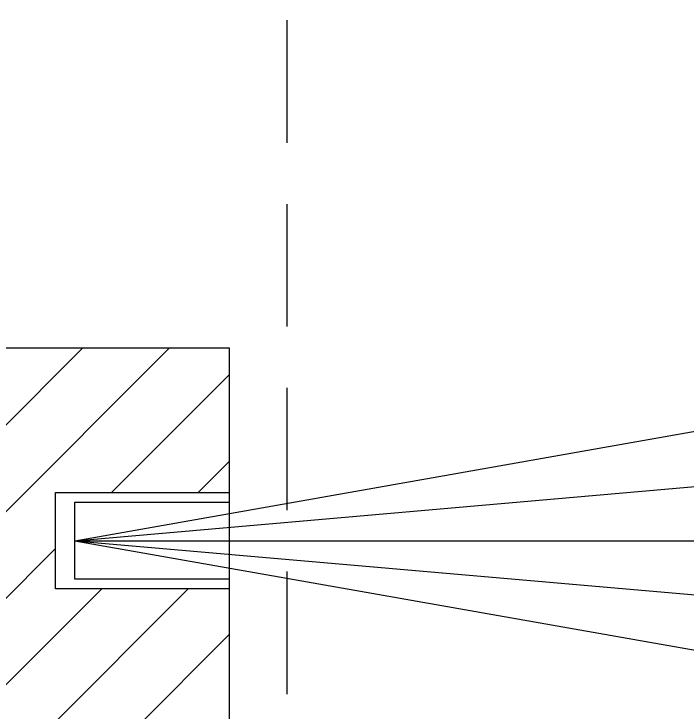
# Model space of a CAD drawing. Header units: millimetres. Extents: x -853320 to 19484, y -510814 to 9708.
# Drawn here: x 13713.69 to 13748.54, y 3766.98 to 3803.12 of the extents above; entities that cross this region are included whole.
import ezdxf

# ---------------------------------------------------------------- set-up
doc = ezdxf.new("R2010")
doc.units = ezdxf.units.MM
doc.linetypes.add('NASCOSTA', pattern=[9.525, 6.35, -3.175])
doc.layers.add('DS_ST_quote 1_50', color=7, linetype='Continuous')
for name, color, linetype, lineweight in [('F_ARREDI', 7, 'Continuous', 5), ('F_MULTI laminato OPACO', 1, 'Continuous', 5), ('F_Proiezioni', 253, 'NASCOSTA', 9), ('F_STRIP-LED', 2, 'Continuous', 5)]:
    doc.layers.add(name, color=color, linetype=linetype, lineweight=lineweight)
doc.styles.add('ARIAL', font='arial.ttf')
doc.dimstyles.new('ISO-100', dxfattribs={"dimtxt": 100, "dimasz": 5, "dimexe": 0.25, "dimexo": 6, "dimgap": 6, "dimtad": 1, "dimtxsty": 'ARIAL', "dimblk": 'ARCHTICK', "dimcen": 2.5, "dimdle": 15, "dimse1": 1, "dimse2": 1, "dimclrd": 256, "dimclre": 256, "dimclrt": 256, "dimadec": 0, "dimazin": 0, "dimtfac": 1, "dimtmove": 0, "dimatfit": 3, "dimldrblk": 'ARCHTICK', "dimfxl": 1, "dimlwd": -1, "dimlwe": -1, "dimarcsym": 0})

# ---------------------------------------------------------------- blocks, each defined once
blk = doc.blocks.new('ARMADIO_camera doppia_pianta')
at = {"layer": 'F_MULTI laminato OPACO', "transparency": 33554508}
h = blk.add_hatch(dxfattribs=at)
h.set_pattern_fill('ANSI31', color=5, angle=180)
h.set_pattern_definition([(225, (747100.5367, 534915.7557), (2.24506403, -2.24506403), [])])
h.paths.add_polyline_path([(27601.114, 3885.16), (27610.114, 3885.16), (27610.114, 3837.66), (27580.114, 3837.66), (27580.114, 3897.66), (27610.114, 3897.66), (27610.114, 3890.16), (27601.114, 3890.16)])
at = {"layer": 'F_MULTI laminato OPACO', "color": 5}
for points in [[(27580.114, 3897.66), (27610.114, 3897.66), (27610.114, 3837.66), (27580.114, 3837.66)], [(27601.114, 3885.16), (27601.114, 3890.16), (27610.114, 3890.16), (27610.114, 3885.16)]]:
    blk.add_lwpolyline(points, close=True, dxfattribs=at)
at = {"layer": 'F_Proiezioni'}
blk.add_lwpolyline([(27613.114, 3860.66), (27613.114, 4310.66, -0.405113), (28083.114, 3860.66)], format="xyb", dxfattribs=at)
at = {"layer": 'F_STRIP-LED'}
for q in [(27667.523, 3899.194), (27701.099, 3896.32), (27710.79, 3887.66), (27701.099, 3879), (27667.523, 3876.127)]:
    blk.add_line((27602.114, 3887.66), q, dxfattribs=at)
blk.add_lwpolyline([(27602.114, 3885.66), (27602.114, 3889.66), (27610.114, 3889.66), (27610.114, 3885.66)], close=True, dxfattribs=at)
blk = doc.blocks.new('_ArchTick')
at = {"color": 0, "linetype": 'ByBlock', "const_width": 0.15}
blk.add_lwpolyline([(-0.5, -0.5), (0.5, 0.5)], dxfattribs=at)
blk = doc.blocks.new('*D146')
at = {"layer": 'Defpoints', "color": 0, "transparency": 16777216}
for p in [(5588.556, 7348.815), (19268.524, 2810.66), (19483.824, 2810.66)]:
    blk.add_point(p, dxfattribs=at)
at = {"layer": 'DS_ST_quote 1_50', "transparency": 16777216}
blk.add_line((19268.524, 7363.815), (19268.524, 2795.66), dxfattribs=at)
at = {"layer": 'DS_ST_quote 1_50', "transparency": 16777216, "xscale": 5, "yscale": 5, "zscale": 5}
for p, rotation in [((19268.524, 7348.815), 90), ((19268.524, 2810.66), 270)]:
    blk.add_blockref('_ArchTick', p, dxfattribs=dict(at, rotation=rotation))
at = {"layer": 'DS_ST_quote 1_50', "transparency": 16777216, "insert": (19202.429, 5079.737), "char_height": 100, "attachment_point": 5, "rotation": 90, "style": 'ARIAL'}
blk.add_mtext('4538,15', dxfattribs=at)

msp = doc.modelspace()

# ---------------------------------------------------------------- block references
at = {"layer": 'F_ARREDI'}
msp.add_blockref('ARMADIO_camera doppia_pianta', (-13885.264, -111.845), dxfattribs=at)

# ---------------------------------------------------------------- dimensions: what is measured, and where the dimension line sits
at = {"layer": 'DS_ST_quote 1_50', "color": 4}
dim = msp.add_linear_dim(base=(19268.5243, 2810.6601), p1=(5588.556, 7348.8148), p2=(19483.824, 2810.6601), angle=90, dimstyle='ISO-100', dxfattribs=at)
dim.commit()
dim.dimension.update_dxf_attribs({"geometry": '*D146', "text_midpoint": (19202.4288, 5079.7375)})

doc.saveas('drawing.dxf')
